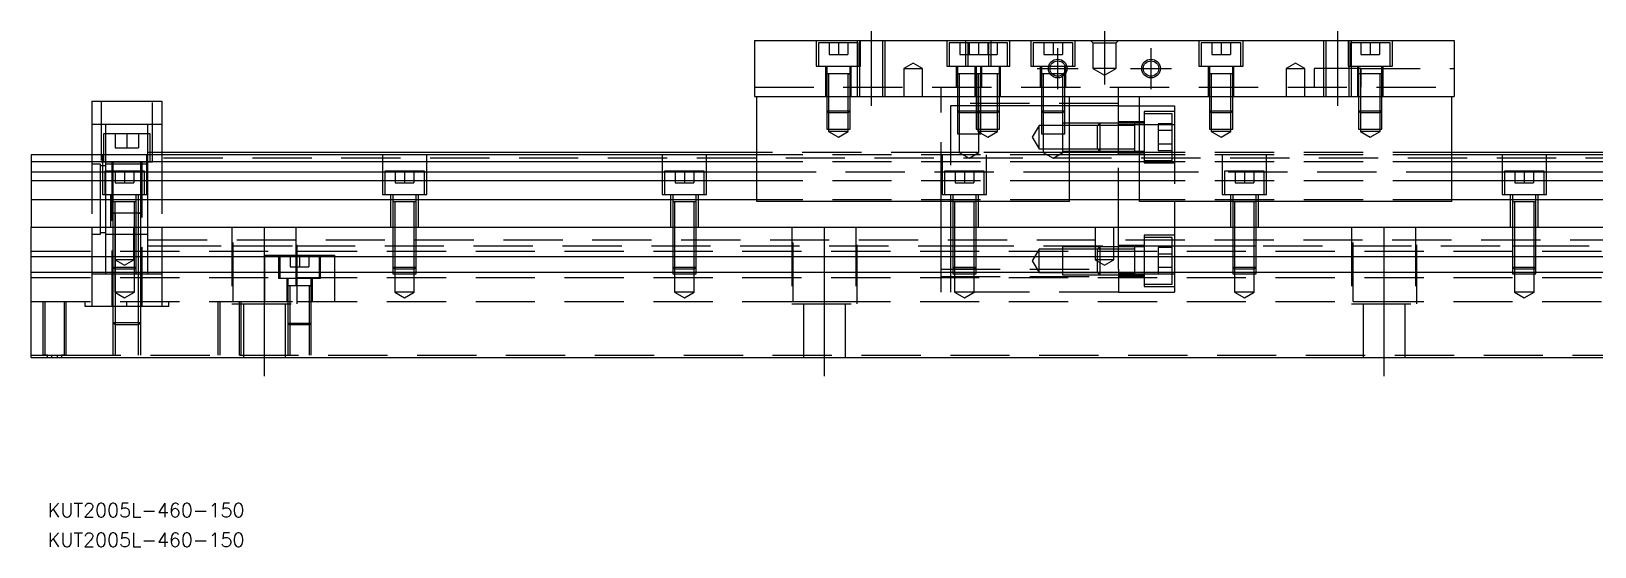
# Model space of a CAD drawing. Extents: x -20 to 690, y -280 to 102.
# Drawn here: x 0 to 335.1, y -279.6 to -169 of the extents above; entities that cross this region are included whole.
import ezdxf

# ---------------------------------------------------------------- set-up
doc = ezdxf.new("R2010")
doc.units = 0
doc.linetypes.add('CENTER', pattern=[50.8, 31.75, -6.35, 6.35, -6.35])
doc.linetypes.add('DASHED', pattern=[19.05, 12.7, -6.35])
doc.layers.get('0').update_dxf_attribs({"linetype": 'CONTINUOUS'})
doc.layers.add('CENTER', color=1, linetype='CENTER')
doc.styles.get("Standard").update_dxf_attribs({"font": 'txt.shx', "height": 3, "bigfont": 'bigfont.shx'})

# ---------------------------------------------------------------- blocks, each defined once
blk = doc.blocks.new('*U2')
at = {"color": 7, "linetype": 'CONTINUOUS'}
blk.add_text('KUT2005L-460-150', height=3, dxfattribs=at).set_placement((3.53, -279.56))
blk = doc.blocks.new('*U3')
at = {"color": 7, "linetype": 'CONTINUOUS'}
blk.add_text('KUT2005L-460-150', height=3, dxfattribs=at).set_placement((3.53, -273.22))

msp = doc.modelspace()

# ---------------------------------------------------------------- linework, layer by layer
at = {"color": 7, "linetype": 'CONTINUOUS'}
for p, q in [((155, -170.98), (155, -182.98)), ((155, -170.98), (305, -170.98)), ((305, -170.98), (305, -182.98)), ((221.500006, -178.08), (221.229838, -178.08)), ((13, -183.98), (28, -183.98)), ((13, -183.98), (13, -195.48)), ((28, -183.98), (28, -195.48)), ((155, -182.98), (305, -182.98)), ((155.5, -205.48), (155.5, -182.98)), ((222.5, -205.48), (222.5, -182.98)), ((233, -195.48), (233, -182.98)), ((237.5, -205.48), (237.5, -182.98)), ((304.5, -205.48), (304.5, -182.98)), ((233, -184.98), (237.5, -184.98)), ((0, -195.48), (0, -197.019608)), ((155.5, -195.48), (0, -195.48)), ((155.5, -197.019608), (0, -197.019608)), ((0, -197.019608), (0, -199.140392)), ((155.5, -194.98), (28, -194.98)), ((237.5, -195.48), (222.5, -195.48)), ((237.5, -197.019608), (222.5, -197.019608)), ((403, -194.98), (304.5, -194.98)), ((460, -195.48), (304.5, -195.48)), ((460, -197.019608), (304.5, -197.019608)), ((0, -199.140392), (155.5, -199.140392)), ((0, -199.140392), (0, -201.050532)), ((155.5, -201.050532), (0, -201.050532)), ((0, -201.050532), (0, -205.161934)), ((222.5, -199.140392), (237.5, -199.140392)), ((237.5, -201.050532), (222.5, -201.050532)), ((304.5, -199.140392), (460, -199.140392)), ((460, -201.050532), (304.5, -201.050532)), ((0, -205.161934), (0, -210.98)), ((155.5, -205.161934), (0, -205.161934)), ((222.5, -205.48), (155.5, -205.48)), ((237.5, -205.161934), (222.5, -205.161934)), ((304.5, -205.48), (237.5, -205.48)), ((460, -205.161934), (304.5, -205.161934)), ((0, -210.98), (460, -210.98)), ((0, -217.28), (0, -210.98)), ((17.9, -207.98), (17.499994, -207.98)), ((23, -217.28), (23, -210.98002)), ((0, -217.28), (460, -217.28)), ((0, -220.68), (0, -217.28)), ((22.1, -219.98), (22.1, -217.28)), ((0, -220.68), (460, -220.68)), ((0, -238.98), (0, -220.68)), ((18, -220.68), (18, -220.98)), ((0, -238.98), (460, -238.98))]:
    msp.add_line(p, q, dxfattribs=at)
at = {"color": 3, "linetype": 'DASHED'}
for p, q in [((168.25, -170.98), (168.25, -176.48)), ((177.25, -171.48), (168.75, -171.48)), ((168.75, -171.48), (168.75, -176.48)), ((171, -171.48), (171, -173.98)), ((171, -173.98), (173, -173.98)), ((173, -171.48), (173, -173.98)), ((173, -173.98), (175, -173.98)), ((175, -171.48), (175, -173.98)), ((177.000006, -170.98), (177.000006, -171.48)), ((177.000006, -171.48), (177.000006, -176.48)), ((177.25, -176.48), (177.25, -171.48)), ((177.5, -170.98), (177.5, -182.98)), ((177.75, -176.48), (177.75, -170.98)), ((182.5, -182.98), (182.5, -170.98)), ((182.999994, -182.98), (182.999994, -170.98)), ((196.25, -170.98), (196.25, -176.48)), ((200.75, -171.48), (196.75, -171.48)), ((196.75, -171.48), (196.75, -176.48)), ((199, -171.48), (199, -173.98)), ((199, -173.98), (201, -173.98)), ((200.25, -170.98), (200.25, -176.48)), ((209.25, -171.48), (200.75, -171.48)), ((200.75, -171.48), (200.75, -176.48)), ((201, -171.48), (201, -173.98)), ((201, -173.98), (203, -173.98)), ((203, -171.48), (203, -173.98)), ((203, -173.98), (205, -173.98)), ((205, -171.48), (205, -173.98)), ((205, -173.98), (207, -173.98)), ((205.25, -176.48), (205.25, -171.48)), ((205.75, -176.48), (205.75, -170.98)), ((207, -171.48), (207, -173.98)), ((209.25, -176.48), (209.25, -171.48)), ((209.75, -176.48), (209.75, -170.98)), ((214.25, -170.98), (214.25, -176.48)), ((223.25, -171.48), (214.75, -171.48)), ((214.75, -171.48), (214.75, -176.48)), ((217, -171.48), (217, -173.98)), ((217, -173.98), (219, -173.98)), ((219, -171.48), (219, -173.98)), ((219, -173.98), (221, -173.98)), ((221, -171.48), (221, -173.98)), ((223.25, -176.48), (223.25, -171.48)), ((223.75, -176.48), (223.75, -170.98)), ((227.5, -171.48), (227, -170.98)), ((227.5, -171.48), (227.5, -176.98)), ((227.5, -171.48), (232.5, -171.48)), ((232.5, -171.48), (233, -170.98)), ((232.5, -176.98), (232.5, -171.48)), ((250.25, -170.98), (250.25, -176.48)), ((259.25, -171.48), (250.75, -171.48)), ((250.75, -171.48), (250.75, -176.48)), ((253, -171.48), (253, -173.98)), ((253, -173.98), (255, -173.98)), ((255, -171.48), (255, -173.98)), ((255, -173.98), (257, -173.98)), ((257, -171.48), (257, -173.98)), ((259.25, -176.48), (259.25, -171.48)), ((259.75, -176.48), (259.75, -170.98)), ((277.000006, -170.98), (277.000006, -182.98)), ((277.5, -170.98), (277.5, -182.98)), ((282.25, -170.98), (282.25, -176.48)), ((282.5, -182.98), (282.5, -170.98)), ((291.25, -171.48), (282.75, -171.48)), ((282.75, -171.48), (282.75, -176.48)), ((282.999994, -171.48), (282.999994, -170.98)), ((282.999994, -176.48), (282.999994, -171.48)), ((285, -171.48), (285, -173.98)), ((285, -173.98), (287, -173.98)), ((287, -171.48), (287, -173.98)), ((287, -173.98), (289, -173.98)), ((289, -171.48), (289, -173.98)), ((291.25, -176.48), (291.25, -171.48)), ((291.75, -176.48), (291.75, -170.98)), ((168.25, -176.48), (177.75, -176.48)), ((170.25, -176.48), (170.25, -182.98)), ((170.5, -176.48), (170.5, -178.08)), ((175.5, -178.08), (175.5, -176.48)), ((175.75, -182.98), (175.75, -176.48)), ((177.000006, -176.48), (177.000006, -182.98)), ((189, -175.8253), (187, -176.98)), ((187, -176.98), (189, -176.98)), ((187, -176.98), (187, -182.98)), ((191, -176.98), (189, -175.8253)), ((189, -176.98), (191, -176.98)), ((191, -182.98), (191, -176.98)), ((196.25, -176.48), (200.25, -176.48)), ((198.25, -176.48), (198.25, -180.98)), ((198.5, -176.48), (198.5, -178.08)), ((200.25, -176.48), (209.75, -176.48)), ((202.25, -176.48), (202.25, -182.98)), ((202.5, -176.48), (202.5, -178.08)), ((203.5, -178.08), (203.5, -176.48)), ((203.75, -180.98), (203.75, -176.48)), ((207.5, -178.08), (207.5, -176.48)), ((207.75, -182.98), (207.75, -176.48)), ((214.25, -176.48), (223.75, -176.48)), ((216.25, -176.48), (216.25, -180.98)), ((216.5, -176.48), (216.5, -178.08)), ((221.5, -177.667386), (221.5, -176.48)), ((221.75, -180.98), (221.75, -176.48)), ((232.5, -176.98), (227.5, -176.98)), ((227.5, -176.98), (230, -178.423376)), ((230, -178.423376), (232.5, -176.98)), ((250.25, -176.48), (259.75, -176.48)), ((252.25, -176.48), (252.25, -182.98)), ((252.5, -176.48), (252.5, -178.08)), ((257.5, -178.08), (257.5, -176.48)), ((257.75, -182.98), (257.75, -176.48)), ((271, -175.8253), (269, -176.98)), ((269, -176.98), (271, -176.98)), ((269, -176.98), (269, -182.98)), ((273, -176.98), (271, -175.8253)), ((271, -176.98), (273, -176.98)), ((273, -182.98), (273, -176.98)), ((275, -176.98), (275, -180.98)), ((285, -176.98), (275, -176.98)), ((282.25, -176.48), (291.75, -176.48)), ((282.999994, -182.98), (282.999994, -176.48)), ((284.25, -176.48), (284.25, -182.98)), ((284.5, -176.48), (284.5, -178.08)), ((285, -176.98), (305, -176.98)), ((285, -180.98), (285, -176.98)), ((285, -176.98), (285, -178.08)), ((289.5, -178.08), (289.5, -176.48)), ((289.75, -182.98), (289.75, -176.48)), ((170.5, -178.075), (170.5, -178.08)), ((175.5, -178.08), (170.5, -178.08)), ((170.5, -178.08), (170.5, -178.085)), ((170.5, -178.08), (170.5, -182.97998)), ((170.9, -178.08), (170.9, -182.97998)), ((175.1, -182.97998), (175.1, -178.08)), ((175.242602, -178.08), (175.5, -178.08)), ((175.5, -178.08), (175.5, -178.075)), ((175.5, -178.085), (175.5, -178.08)), ((175.5, -182.97998), (175.5, -178.08)), ((198.5, -178.075), (198.5, -178.08)), ((198.5, -178.08), (198.757448, -178.08)), ((203.5, -178.08), (198.5, -178.08)), ((198.5, -178.08), (198.5, -180.97998)), ((198.5, -178.08), (198.5, -178.085)), ((198.9, -178.08), (198.9, -186.48)), ((202.5, -178.075), (202.5, -178.08)), ((207.5, -178.08), (202.5, -178.08)), ((202.5, -178.08), (202.5, -178.085)), ((202.5, -178.08), (202.5, -182.97998)), ((202.9, -178.08), (202.9, -186.48)), ((203.1, -186.48), (203.1, -178.08)), ((203.5, -178.08), (203.5, -178.075)), ((203.5, -180.97998), (203.5, -178.08)), ((203.5, -178.085), (203.5, -178.08)), ((207.1, -186.48), (207.1, -178.08)), ((207.5, -178.08), (207.5, -178.075)), ((207.5, -178.085), (207.5, -178.08)), ((207.5, -182.97998), (207.5, -178.08)), ((216.5, -178.075), (216.5, -178.08)), ((221.5, -178.08), (216.5, -178.08)), ((216.5, -178.08), (216.5, -178.085)), ((216.5, -178.08), (216.5, -180.97998)), ((216.9, -178.08), (216.9, -186.48)), ((221.1, -186.48), (221.1, -178.08)), ((221.242602, -178.08), (221.5, -178.08)), ((221.5, -178.08), (221.5, -177.667386)), ((221.5, -178.08), (221.5, -178.075)), ((221.5, -178.085), (221.5, -178.08)), ((221.5, -178.302876), (221.5, -178.08)), ((221.5, -180.97998), (221.5, -178.302876)), ((252.5, -178.075), (252.5, -178.08)), ((257.5, -178.08), (252.5, -178.08)), ((252.5, -178.08), (252.5, -178.085)), ((252.5, -178.08), (252.5, -182.97998)), ((252.9, -178.08), (252.9, -186.48)), ((257.1, -186.48), (257.1, -178.08)), ((257.5, -178.08), (257.5, -178.075)), ((257.5, -178.085), (257.5, -178.08)), ((257.5, -182.97998), (257.5, -178.08)), ((284.5, -178.075), (284.5, -178.08)), ((289.5, -178.08), (284.5, -178.08)), ((284.5, -178.08), (284.5, -182.97998)), ((284.5, -178.08), (284.5, -178.085)), ((284.9, -178.08), (284.9, -186.48)), ((285, -178.08), (285, -180.98)), ((289.1, -186.48), (289.1, -178.08)), ((289.5, -178.08), (289.5, -178.075)), ((289.5, -182.97998), (289.5, -178.08)), ((289.5, -178.085), (289.5, -178.08)), ((15, -183.98), (15, -196.98)), ((26, -196.98), (26, -183.98)), ((155, -180.98), (305, -180.98)), ((170.5, -182.98), (170.5, -186.08)), ((170.500006, -182.98), (170.500006, -186.080006)), ((170.9, -182.98), (170.9, -186.48)), ((175.1, -186.48), (175.1, -182.98)), ((175.499994, -186.080006), (175.499994, -182.98)), ((175.5, -186.08), (175.5, -182.98)), ((195, -182.98), (195, -180.98)), ((195, -205.48), (195, -182.98)), ((198.5, -180.98), (198.5, -182.98)), ((198.5, -182.98), (198.5, -186.08)), ((198.500006, -180.98), (198.500006, -182.98)), ((198.500006, -182.98), (198.500006, -186.080006)), ((202.5, -182.98), (202.5, -186.08)), ((202.500006, -182.98), (202.500006, -186.080006)), ((203.499994, -182.98), (203.499994, -180.98)), ((203.499994, -186.080006), (203.499994, -182.98)), ((203.5, -182.98), (203.5, -180.98)), ((203.5, -186.08), (203.5, -182.98)), ((207.499994, -186.080006), (207.499994, -182.98)), ((207.5, -186.08), (207.5, -182.98)), ((216.5, -180.98), (216.5, -182.98)), ((216.5, -182.98), (216.5, -186.08)), ((216.500006, -180.98), (216.500006, -182.98)), ((216.500006, -182.98), (216.500006, -186.080006)), ((216.9, -180.98), (221.1, -180.98)), ((221.499994, -182.98), (221.499994, -180.98)), ((221.499994, -186.080006), (221.499994, -182.98)), ((221.5, -182.98), (221.5, -180.98)), ((221.5, -186.08), (221.5, -182.98)), ((233, -182.98), (233, -180.98)), ((252.5, -182.98), (252.5, -186.08)), ((252.500006, -182.98), (252.500006, -186.080006)), ((257.499994, -186.080006), (257.499994, -182.98)), ((257.5, -186.08), (257.5, -182.98)), ((284.5, -182.98), (284.5, -186.08)), ((284.500006, -182.98), (284.500006, -186.080006)), ((289.499994, -186.080006), (289.499994, -182.98)), ((289.5, -186.08), (289.5, -182.98)), ((170.5, -186.08), (175.5, -186.08)), ((170.5, -186.08), (170.9, -186.48)), ((170.500006, -186.08002), (170.500006, -189.98)), ((175.1, -186.48), (170.9, -186.48)), ((170.9, -186.48002), (170.9, -189.98)), ((175.1, -186.48), (175.5, -186.08)), ((175.1, -189.98), (175.1, -186.48002)), ((175.499994, -189.98), (175.499994, -186.08002)), ((233, -184.48), (195, -184.48)), ((197, -184.98), (197, -203.98)), ((198.5, -184.98), (197, -184.98)), ((198.9, -184.98), (198.5, -184.98)), ((198.5, -186.08), (202.5, -186.08)), ((198.5, -186.08), (198.9, -186.48)), ((198.500006, -186.08002), (198.500006, -190.98)), ((202.5, -184.98), (198.9, -184.98)), ((202.500006, -186.48), (198.9, -186.48)), ((198.9, -186.48002), (198.9, -190.98)), ((202.9, -184.98), (202.5, -184.98)), ((202.5, -186.08), (207.5, -186.08)), ((202.5, -186.08), (202.9, -186.48)), ((202.500006, -186.08002), (202.500006, -189.98)), ((202.9, -186.48), (202.500006, -186.48)), ((203.1, -184.98), (202.9, -184.98)), ((207.1, -186.48), (202.9, -186.48)), ((202.9, -186.48002), (202.9, -189.98)), ((203.5, -184.98), (203.1, -184.98)), ((203.1, -186.48), (203.5, -186.08)), ((203.1, -190.98), (203.1, -186.48002)), ((203.499994, -186.48), (203.499994, -186.08002)), ((203.499994, -189.98), (203.499994, -186.48)), ((207.1, -184.98), (203.5, -184.98)), ((207.5, -184.98), (207.1, -184.98)), ((207.1, -186.48), (207.5, -186.08)), ((207.1, -189.98), (207.1, -186.48002)), ((207.499994, -189.98), (207.499994, -186.08002)), ((216.5, -184.98), (207.5, -184.98)), ((216.9, -184.98), (216.5, -184.98)), ((216.5, -186.08), (221.5, -186.08)), ((216.5, -186.08), (216.9, -186.48)), ((216.500006, -186.08002), (216.500006, -190.98)), ((221.1, -184.98), (216.9, -184.98)), ((221.1, -186.48), (216.9, -186.48)), ((216.9, -186.48002), (216.9, -190.98)), ((221.5, -184.98), (221.1, -184.98)), ((221.1, -186.48), (221.5, -186.08)), ((221.1, -190.98), (221.1, -186.48002)), ((221.499994, -190.98), (221.499994, -186.08002)), ((222.5, -184.98), (221.5, -184.98)), ((233, -184.98), (222.5, -184.98)), ((237.5, -184.98), (245, -184.98)), ((238.5, -186.23), (238.5, -197.23)), ((245, -186.23), (238.5, -186.23)), ((244.5, -186.73), (238.5, -186.73)), ((244.5, -196.73), (244.5, -186.73)), ((245, -184.98), (245, -188.98)), ((252.5, -186.08), (257.5, -186.08)), ((252.5, -186.08), (252.9, -186.48)), ((252.500006, -186.08002), (252.500006, -189.98)), ((257.1, -186.48), (252.9, -186.48)), ((252.9, -186.48002), (252.9, -189.98)), ((257.1, -186.48), (257.5, -186.08)), ((257.1, -189.98), (257.1, -186.48002)), ((257.499994, -189.98), (257.499994, -186.08002)), ((284.5, -186.08), (289.5, -186.08)), ((284.5, -186.08), (284.9, -186.48)), ((284.500006, -186.08002), (284.500006, -189.98)), ((289.1, -186.48), (284.9, -186.48)), ((284.9, -186.48002), (284.9, -189.98)), ((289.1, -186.48), (289.5, -186.08)), ((289.1, -189.98), (289.1, -186.48002)), ((289.499994, -189.98), (289.499994, -186.08002)), ((16, -188.98), (13, -188.98)), ((25.5, -190.98), (15.5, -190.98)), ((15.5, -190.98), (15.5, -195.48)), ((16, -190.98), (16, -188.98)), ((25, -188.98), (16, -188.98)), ((16, -195.48), (16, -190.98)), ((18, -190.98), (18, -193.98)), ((20.5, -190.98), (20.5, -193.98)), ((23, -190.98), (23, -193.98)), ((25, -190.98), (25, -188.98)), ((28, -188.98), (25, -188.98)), ((25, -195.48), (25, -190.98)), ((25.5, -195.48), (25.5, -190.98)), ((170.500006, -189.98), (175.499994, -189.98)), ((170.9, -189.98), (170.9, -190.48)), ((175.1, -190.48), (170.9, -190.48)), ((170.9, -190.48), (173, -191.692436)), ((173, -191.692436), (175.1, -190.48)), ((175.1, -190.48), (175.1, -189.98)), ((198.500006, -190.98), (203.499994, -190.98)), ((198.9, -190.98), (198.9, -194.98)), ((202.500006, -189.98), (207.499994, -189.98)), ((202.9, -189.98), (202.9, -190.48)), ((207.1, -190.48), (202.9, -190.48)), ((202.9, -190.48), (205, -191.692436)), ((203.1, -194.98), (203.1, -190.98)), ((203.499994, -190.98), (203.499994, -189.98)), ((205, -191.692436), (207.1, -190.48)), ((207.1, -190.48), (207.1, -189.98)), ((216, -189.23), (214.556624, -191.73)), ((216, -194.23), (216, -189.23)), ((221, -189.23), (216, -189.23)), ((216.500006, -190.98), (221.499994, -190.98)), ((216.9, -190.98), (216.9, -194.98)), ((221, -188.730006), (221, -190.848124)), ((221.499994, -188.730006), (221, -188.730006)), ((228.49998, -189.23), (221, -189.23)), ((221, -190.848124), (221, -190.983818)), ((221, -190.983818), (221, -194.729994)), ((221.1, -194.98), (221.1, -190.98)), ((222.5, -188.730006), (221.499994, -188.730006)), ((228.99998, -188.730006), (222.5, -188.730006)), ((229, -188.73), (228.5, -189.23)), ((228.5, -194.23), (228.5, -189.23)), ((236.5, -189.23), (228.5, -189.23)), ((233, -188.730006), (228.999994, -188.730006)), ((229, -188.73), (229, -194.73)), ((233, -188.73), (229, -188.73)), ((238.5, -188.43), (233, -188.43)), ((233, -188.98), (237.5, -188.98)), ((236.5, -188.73), (233.00002, -188.73)), ((236.5, -188.73), (236.495, -188.73)), ((236.5, -194.73), (236.5, -188.73)), ((236.505, -188.73), (236.5, -188.73)), ((237.5, -188.73), (236.5, -188.73)), ((238.5, -188.73), (237.5, -188.73)), ((237.5, -188.98), (245, -188.98)), ((241.5, -188.843248), (241.5, -190.286624)), ((244.5, -188.843248), (241.5, -188.843248)), ((244.5, -190.286624), (241.5, -190.286624)), ((241.5, -190.286624), (241.5, -193.173376)), ((245, -188.98), (245, -205.48)), ((252.500006, -189.98), (257.499994, -189.98)), ((252.9, -189.98), (252.9, -190.48)), ((257.1, -190.48), (252.9, -190.48)), ((252.9, -190.48), (255, -191.692436)), ((255, -191.692436), (257.1, -190.48)), ((257.1, -190.48), (257.1, -189.98)), ((284.500006, -189.98), (289.499994, -189.98)), ((284.9, -189.98), (284.9, -190.48)), ((289.1, -190.48), (284.9, -190.48)), ((284.9, -190.48), (287, -191.692436)), ((287, -191.692436), (289.1, -190.48)), ((289.1, -190.48), (289.1, -189.98)), ((18, -193.98), (20.5, -193.98)), ((20.5, -193.98), (23, -193.98)), ((214.556624, -191.73), (216, -194.23)), ((216, -194.23), (221, -194.23)), ((221, -194.23), (228.49998, -194.23)), ((228.5, -194.23), (236.5, -194.23)), ((228.5, -194.23), (229, -194.73)), ((241.5, -193.173376), (241.5, -194.616752)), ((244.5, -193.173376), (241.5, -193.173376)), ((13, -195.48), (13, -210.98)), ((14.85, -197.48), (13, -197.48)), ((14.85, -204.98), (14.85, -197.48)), ((15, -196.98), (26, -196.98)), ((15.25, -195.48), (15.25, -203.98)), ((15.5, -195.48), (15.5, -196.98)), ((16, -197.019608), (16, -195.48)), ((16, -198.98), (16, -197.019608)), ((17.5, -197.48), (16, -197.48)), ((17.25, -196.98), (17.25, -227.98)), ((17.5, -196.98), (17.5, -198.98)), ((23.5, -197.48), (17.5, -197.48)), ((23.5, -198.98), (23.5, -196.98)), ((25, -197.48), (23.5, -197.48)), ((23.75, -227.98), (23.75, -196.98)), ((24.75, -203.98), (24.75, -195.48)), ((25.5, -194.98), (25, -194.98)), ((25, -197.019608), (25, -195.48)), ((403, -196.23), (25, -196.23)), ((25, -204.98), (25, -197.019608)), ((28, -194.98), (25.5, -194.98)), ((25.5, -196.98), (25.5, -195.48)), ((28, -195.48), (28, -210.98)), ((75.25, -195.48), (75.25, -203.98)), ((84.75, -203.98), (84.75, -195.48)), ((135.25, -195.48), (135.25, -203.98)), ((144.75, -203.98), (144.75, -195.48)), ((197, -194.98), (155.5, -194.98)), ((222.5, -195.48), (155.5, -195.48)), ((222.5, -197.019608), (155.5, -197.019608)), ((195.25, -195.48), (195.25, -203.98)), ((198.9, -194.98), (197, -194.98)), ((203.1, -194.98), (198.9, -194.98)), ((198.9, -194.98), (201, -196.192436)), ((201, -196.192436), (203.1, -194.98)), ((216.9, -194.98), (203.1, -194.98)), ((204.75, -203.98), (204.75, -195.48)), ((221.1, -194.98), (216.9, -194.98)), ((216.9, -194.98), (219, -196.192436)), ((219, -196.192436), (221.1, -194.98)), ((221, -194.729994), (228.99998, -194.729994)), ((233, -194.98), (221.1, -194.98)), ((229, -194.729994), (233, -194.729994)), ((229, -194.73), (233, -194.73)), ((237.5, -194.98), (233, -194.98)), ((233, -195.03), (238.5, -195.03)), ((233, -210.98), (233, -195.48)), ((233.00002, -194.73), (236.5, -194.73)), ((236.495, -194.73), (236.5, -194.73)), ((236.5, -194.73), (236.505, -194.73)), ((236.5, -194.73), (237.5, -194.73)), ((237.5, -194.73), (238.5, -194.73)), ((238.5, -194.98), (237.5, -194.98)), ((304.5, -195.48), (237.5, -195.48)), ((304.5, -197.019608), (237.5, -197.019608)), ((245, -194.98), (238.5, -194.98)), ((238.5, -196.73), (244.5, -196.73)), ((238.5, -197.23), (245, -197.23)), ((244.5, -194.616752), (241.5, -194.616752)), ((304.5, -194.98), (245, -194.98)), ((255.25, -195.48), (255.25, -203.98)), ((264.75, -203.98), (264.75, -195.48)), ((315.25, -195.48), (315.25, -203.98)), ((324.75, -203.98), (324.75, -195.48)), ((16, -197.83), (14.85, -197.83)), ((24.25, -198.98), (15.75, -198.98)), ((15.75, -198.98), (15.75, -203.98)), ((16, -203.98), (16, -198.98)), ((17.5, -198.98), (17.5, -203.98)), ((18, -198.98), (18, -201.48)), ((20, -198.98), (20, -201.48)), ((22, -198.98), (22, -201.48)), ((23.5, -203.98), (23.5, -198.98)), ((24.25, -203.98), (24.25, -198.98)), ((84.25, -198.98), (75.75, -198.98)), ((75.75, -198.98), (75.75, -203.98)), ((78, -198.98), (78, -201.48)), ((80, -198.98), (80, -201.48)), ((82, -198.98), (82, -201.48)), ((84.25, -203.98), (84.25, -198.98)), ((144.25, -198.98), (135.75, -198.98)), ((135.75, -198.98), (135.75, -203.98)), ((138, -198.98), (138, -201.48)), ((140, -198.98), (140, -201.48)), ((142, -198.98), (142, -201.48)), ((144.25, -203.98), (144.25, -198.98)), ((155.5, -199.140392), (222.5, -199.140392)), ((222.5, -201.050532), (155.5, -201.050532)), ((204.25, -198.98), (195.75, -198.98)), ((195.75, -198.98), (195.75, -203.98)), ((198, -198.98), (198, -201.48)), ((200, -198.98), (200, -201.48)), ((202, -198.98), (202, -201.48)), ((204.25, -203.98), (204.25, -198.98)), ((237.5, -199.140392), (304.5, -199.140392)), ((304.5, -201.050532), (237.5, -201.050532)), ((264.25, -198.98), (255.75, -198.98)), ((255.75, -198.98), (255.75, -203.98)), ((258, -198.98), (258, -201.48)), ((260, -198.98), (260, -201.48)), ((262, -198.98), (262, -201.48)), ((264.25, -203.98), (264.25, -198.98)), ((324.25, -198.98), (315.75, -198.98)), ((315.75, -198.98), (315.75, -203.98)), ((318, -198.98), (318, -201.48)), ((320, -198.98), (320, -201.48)), ((322, -198.98), (322, -201.48)), ((324.25, -203.98), (324.25, -198.98)), ((15.25, -203.98), (24.75, -203.98)), ((16, -204.98), (16, -203.98)), ((17, -203.98), (17, -210.98)), ((17.5, -203.98), (17.5, -205.58)), ((18, -201.48), (20, -201.48)), ((20, -201.48), (22, -201.48)), ((22.5, -205.58), (22.5, -203.98)), ((23, -210.98), (23, -203.98)), ((23.5, -207.98), (23.5, -203.98)), ((75.25, -203.98), (84.75, -203.98)), ((77, -203.98), (77, -210.98)), ((77.5, -203.98), (77.5, -205.58)), ((78, -201.48), (80, -201.48)), ((80, -201.48), (82, -201.48)), ((82.5, -205.58), (82.5, -203.98)), ((83, -210.98), (83, -203.98)), ((135.25, -203.98), (144.75, -203.98)), ((137, -203.98), (137, -210.98)), ((137.5, -203.98), (137.5, -205.58)), ((138, -201.48), (140, -201.48)), ((140, -201.48), (142, -201.48)), ((142.5, -205.58), (142.5, -203.98)), ((143, -210.98), (143, -203.98)), ((195.25, -203.98), (204.75, -203.98)), ((197, -203.98), (197, -210.98)), ((197, -203.98), (197, -210.98)), ((197.5, -203.98), (197.5, -205.58)), ((198, -201.48), (200, -201.48)), ((200, -201.48), (202, -201.48)), ((202.5, -205.58), (202.5, -203.98)), ((203, -210.98), (203, -203.98)), ((255.25, -203.98), (264.75, -203.98)), ((257, -203.98), (257, -210.98)), ((257.5, -203.98), (257.5, -205.58)), ((258, -201.48), (260, -201.48)), ((260, -201.48), (262, -201.48)), ((262.5, -205.58), (262.5, -203.98)), ((263, -210.98), (263, -203.98)), ((315.25, -203.98), (324.75, -203.98)), ((317, -203.98), (317, -210.98)), ((317.5, -203.98), (317.5, -205.58)), ((318, -201.48), (320, -201.48)), ((320, -201.48), (322, -201.48)), ((322.5, -205.58), (322.5, -203.98)), ((323, -210.98), (323, -203.98)), ((14.85, -210.98), (14.85, -204.98)), ((16, -210.98), (16, -204.98)), ((17.5, -205.575), (17.5, -205.58)), ((17.757468, -205.58), (17.5, -205.58)), ((17.5, -205.58), (17.5, -205.585)), ((17.5, -205.58), (17.5, -210.97998)), ((22.242552, -205.58), (17.757468, -205.58)), ((17.9, -205.58), (17.9, -210.97998)), ((22.1, -210.97998), (22.1, -205.58)), ((22.5, -205.58), (22.242552, -205.58)), ((22.5, -205.58), (22.5, -205.575)), ((22.5, -205.585), (22.5, -205.58)), ((22.5, -210.97998), (22.5, -205.58)), ((25, -210.98), (25, -204.98)), ((77.5, -205.575), (77.5, -205.58)), ((82.5, -205.58), (77.5, -205.58)), ((77.5, -205.58), (77.5, -205.585)), ((77.5, -205.58), (77.5, -210.97998)), ((77.9, -205.58), (77.9, -210.97998)), ((82.1, -210.97998), (82.1, -205.58)), ((82.5, -205.58), (82.5, -205.575)), ((82.5, -205.585), (82.5, -205.58)), ((82.5, -210.97998), (82.5, -205.58)), ((137.5, -205.575), (137.5, -205.58)), ((142.5, -205.58), (137.5, -205.58)), ((137.5, -205.58), (137.5, -205.585)), ((137.5, -205.58), (137.5, -210.97998)), ((137.9, -205.58), (137.9, -210.97998)), ((142.1, -210.97998), (142.1, -205.58)), ((142.5, -205.58), (142.5, -205.575)), ((142.5, -205.585), (142.5, -205.58)), ((142.5, -210.97998), (142.5, -205.58)), ((222.5, -205.161934), (155.5, -205.161934)), ((195, -210.98), (195, -205.48)), ((197.5, -205.575), (197.5, -205.58)), ((202.5, -205.58), (197.5, -205.58)), ((197.5, -205.58), (197.5, -205.585)), ((197.5, -205.58), (197.5, -210.97998)), ((197.9, -205.58), (197.9, -210.97998)), ((202.1, -210.97998), (202.1, -205.58)), ((202.5, -205.58), (202.5, -205.575)), ((202.5, -205.585), (202.5, -205.58)), ((202.5, -210.97998), (202.5, -205.58)), ((304.5, -205.161934), (237.5, -205.161934)), ((245, -205.48), (245, -210.98)), ((257.5, -205.575), (257.5, -205.58)), ((262.5, -205.58), (257.5, -205.58)), ((257.5, -205.58), (257.5, -205.585)), ((257.5, -205.58), (257.5, -210.97998)), ((257.9, -205.58), (257.9, -210.97998)), ((262.1, -210.97998), (262.1, -205.58)), ((262.5, -205.58), (262.5, -205.575)), ((262.5, -205.585), (262.5, -205.58)), ((262.5, -210.97998), (262.5, -205.58)), ((317.5, -205.575), (317.5, -205.58)), ((322.5, -205.58), (317.5, -205.58)), ((317.5, -205.58), (317.5, -205.585)), ((317.5, -205.58), (317.5, -210.97998)), ((317.9, -205.58), (317.9, -210.97998)), ((322.1, -210.97998), (322.1, -205.58)), ((322.5, -205.58), (322.5, -205.575)), ((322.5, -205.585), (322.5, -205.58)), ((322.5, -210.97998), (322.5, -205.58)), ((13, -210.98), (13, -217.28)), ((14.85, -212.48), (14.85, -210.98)), ((16, -217.28), (16, -210.98)), ((17.5, -207.98), (17.84965, -207.98)), ((17.849602, -207.98), (17.5, -207.98)), ((17.5, -210.98), (17.5, -217.28)), ((17.500006, -210.98), (17.500006, -217.28)), ((17.899998, -207.98), (17.849602, -207.98)), ((22.10048, -207.98), (17.899998, -207.98)), ((17.9, -210.98), (17.9, -217.28)), ((18, -207.98), (18, -210.97998)), ((18, -210.98), (18, -217.98)), ((22, -217.98), (22, -210.98)), ((22.5, -207.98), (22.1, -207.98)), ((22.1, -217.28), (22.1, -210.98)), ((22.500272, -207.98), (22.10048, -207.98)), ((22.499994, -217.28), (22.499994, -210.98)), ((23.500006, -207.98), (22.5, -207.98)), ((22.5, -217.28), (22.5, -210.98)), ((23.15035, -207.98), (22.500272, -207.98)), ((23.150204, -207.98), (23.5, -207.98)), ((23.5, -207.98), (23.15035, -207.98)), ((23.5, -207.98), (23.5, -207.975)), ((23.5, -210.98), (23.5, -207.98)), ((23.5, -207.985), (23.5, -207.98)), ((23.5, -217.28), (23.5, -210.98)), ((25, -217.28), (25, -210.98)), ((28, -210.98), (28, -217.28)), ((43, -210.98), (43, -227.48)), ((43.291796, -226.98), (43.291796, -210.98)), ((56.708204, -210.98), (56.708204, -226.98)), ((57, -227.48), (57, -210.98)), ((77.5, -210.98), (77.5, -217.28)), ((77.500006, -210.98), (77.500006, -217.28)), ((77.9, -210.98), (77.9, -217.28)), ((82.1, -217.28), (82.1, -210.98)), ((82.499994, -217.28), (82.499994, -210.98)), ((82.5, -217.28), (82.5, -210.98)), ((137.5, -210.98), (137.5, -217.28)), ((137.500006, -210.98), (137.500006, -217.28)), ((137.9, -210.98), (137.9, -217.28)), ((142.1, -217.28), (142.1, -210.98)), ((142.499994, -217.28), (142.499994, -210.98)), ((142.5, -217.28), (142.5, -210.98)), ((163, -210.98), (163, -227.48)), ((163.291796, -226.98), (163.291796, -210.98)), ((176.708204, -210.98), (176.708204, -226.98)), ((177, -227.48), (177, -210.98)), ((195, -217.28), (195, -210.98)), ((197, -210.98), (197, -217.28)), ((197.5, -210.98), (197.5, -217.28)), ((197.500006, -210.98), (197.500006, -217.28)), ((197.9, -210.98), (197.9, -217.28)), ((202.1, -217.28), (202.1, -210.98)), ((202.499994, -217.28), (202.499994, -210.98)), ((202.5, -217.28), (202.5, -210.98)), ((228, -210.98), (228, -217.98)), ((232, -217.98), (232, -210.98)), ((233, -217.28), (233, -210.98)), ((245, -210.98), (245, -217.28)), ((257.5, -210.98), (257.5, -217.28)), ((257.500006, -210.98), (257.500006, -217.28)), ((257.9, -210.98), (257.9, -217.28)), ((262.1, -217.28), (262.1, -210.98)), ((262.499994, -217.28), (262.499994, -210.98)), ((262.5, -217.28), (262.5, -210.98)), ((283, -210.98), (283, -227.48)), ((283.291796, -226.98), (283.291796, -210.98)), ((296.708204, -210.98), (296.708204, -226.98)), ((297, -227.48), (297, -210.98)), ((317.5, -210.98), (317.5, -217.28)), ((317.500006, -210.98), (317.500006, -217.28)), ((317.9, -210.98), (317.9, -217.28)), ((322.1, -217.28), (322.1, -210.98)), ((322.499994, -217.28), (322.499994, -210.98)), ((322.5, -217.28), (322.5, -210.98)), ((13, -212.48), (14.85, -212.48)), ((14.85, -212.13), (16, -212.13)), ((16, -212.48), (17.5, -212.48)), ((17.5, -212.48), (17.9, -212.48)), ((17.9, -212.48), (18, -212.48)), ((18, -212.48), (22.1, -212.48)), ((22.1, -212.48), (22.5, -212.48)), ((22.5, -212.48), (23, -212.48)), ((23, -212.48), (23.5, -212.48)), ((23.5, -212.48), (25, -212.48)), ((25, -213.73), (403, -213.73)), ((238.5, -212.73), (238.5, -223.73)), ((245, -212.73), (238.5, -212.73)), ((244.5, -213.23), (238.5, -213.23)), ((244.5, -217.28), (244.5, -213.23)), ((0, -216.13), (460, -216.13)), ((13, -217.28), (13, -220.68)), ((16, -220.68), (16, -217.28)), ((17.5, -217.28), (17.5, -219.58)), ((17.500006, -217.28), (17.500006, -219.580006)), ((17.9, -217.28), (17.9, -219.98)), ((22.499994, -219.580006), (22.499994, -217.28)), ((22.5, -219.58), (22.5, -217.28)), ((23, -220.68), (23, -217.28)), ((23.5, -220.68), (23.5, -217.28)), ((25, -214.98), (28, -214.98)), ((25, -220.68), (25, -217.28)), ((28, -214.98), (43.291796, -214.98)), ((28, -217.28), (28, -220.68)), ((43.291796, -214.98), (56.708204, -214.98)), ((50, -216.98), (56.708204, -216.98)), ((50, -216.98), (50, -217.28)), ((50, -217.28), (50, -220.68)), ((53, -216.98), (53, -221.98)), ((53.25, -216.98), (53.25, -217.28)), ((53.25, -217.28), (53.25, -220.68)), ((55.5, -216.98), (55.5, -219.48)), ((56.708204, -214.98), (195, -214.98)), ((56.708204, -216.98), (65, -216.98)), ((57.5, -216.98), (57.5, -219.48)), ((59.5, -216.98), (59.5, -219.48)), ((61.75, -217.28), (61.75, -216.98)), ((61.75, -220.68), (61.75, -217.28)), ((62, -221.98), (62, -216.98)), ((65, -216.98), (65, -217.28)), ((65, -217.28), (65, -220.68)), ((77.5, -214.98), (77.9, -214.98)), ((77.5, -217.28), (77.5, -219.58)), ((77.500006, -217.28), (77.500006, -219.580006)), ((77.9, -214.98), (82.1, -214.98)), ((77.9, -217.28), (77.9, -219.98)), ((82.1, -214.98), (82.5, -214.98)), ((82.1, -219.98), (82.1, -217.28)), ((82.499994, -219.580006), (82.499994, -217.28)), ((82.5, -219.58), (82.5, -217.28)), ((137.5, -214.98), (137.9, -214.98)), ((137.5, -217.28), (137.5, -219.58)), ((137.500006, -217.28), (137.500006, -219.580006)), ((137.9, -214.98), (142.1, -214.98)), ((137.9, -217.28), (137.9, -219.98)), ((142.1, -214.98), (142.5, -214.98)), ((142.1, -219.98), (142.1, -217.28)), ((142.499994, -219.580006), (142.499994, -217.28)), ((142.5, -219.58), (142.5, -217.28)), ((195, -214.98), (197, -214.98)), ((195, -219.98), (195, -217.28)), ((197, -214.98), (197.5, -214.98)), ((197, -217.28), (197, -220.68)), ((197.5, -214.98), (197.9, -214.98)), ((197.5, -214.98), (197.9, -214.98)), ((197.5, -217.28), (197.5, -219.58)), ((197.500006, -217.28), (197.500006, -219.580006)), ((197.9, -214.98), (233, -214.98)), ((197.9, -214.98), (202.1, -214.98)), ((197.9, -217.28), (197.9, -219.98)), ((202.1, -214.98), (202.5, -214.98)), ((202.1, -219.98), (202.1, -217.28)), ((202.499994, -219.580006), (202.499994, -217.28)), ((202.5, -219.58), (202.5, -217.28)), ((216, -215.73), (214.556624, -218.23)), ((216, -220.73), (216, -215.73)), ((221, -215.73), (216, -215.73)), ((221, -215.230006), (221, -220.68)), ((228.99998, -215.230006), (221, -215.230006)), ((228.49998, -215.73), (221, -215.73)), ((229, -215.23), (228.5, -215.73)), ((228.5, -220.68), (228.5, -215.73)), ((236.5, -215.73), (228.5, -215.73)), ((229, -215.23), (229, -220.68)), ((233, -215.23), (229, -215.23)), ((233, -215.230006), (229, -215.230006)), ((238.5, -214.93), (233, -214.93)), ((233, -214.98), (238.5, -214.98)), ((233, -219.98), (233, -217.28)), ((236.505, -215.23), (233.00002, -215.23)), ((238.5, -215.23), (236.495, -215.23)), ((236.5, -221.23), (236.5, -215.23)), ((238.5, -214.98), (244.5, -214.98)), ((241.5, -215.343248), (241.5, -216.786624)), ((244.5, -215.343248), (241.5, -215.343248)), ((244.5, -216.786624), (241.5, -216.786624)), ((241.5, -216.786624), (241.5, -219.673376)), ((244.5, -214.98), (245, -214.98)), ((244.5, -220.68), (244.5, -217.28)), ((245, -214.98), (377.5, -214.98)), ((245, -217.28), (245, -220.68)), ((257.5, -214.98), (257.9, -214.98)), ((257.5, -217.28), (257.5, -219.58)), ((257.500006, -217.28), (257.500006, -219.580006)), ((257.9, -214.98), (262.1, -214.98)), ((257.9, -217.28), (257.9, -219.98)), ((262.1, -214.98), (262.5, -214.98)), ((262.1, -219.98), (262.1, -217.28)), ((262.499994, -219.580006), (262.499994, -217.28)), ((262.5, -219.58), (262.5, -217.28)), ((317.5, -214.98), (317.9, -214.98)), ((317.5, -217.28), (317.5, -219.58)), ((317.500006, -217.28), (317.500006, -219.580006)), ((317.9, -214.98), (322.1, -214.98)), ((317.9, -217.28), (317.9, -219.98)), ((322.1, -214.98), (322.5, -214.98)), ((322.1, -219.98), (322.1, -217.28)), ((322.499994, -219.580006), (322.499994, -217.28)), ((322.5, -219.58), (322.5, -217.28)), ((13, -220.68), (13, -227.98)), ((13, -220.98), (16, -220.98)), ((16, -220.98), (16, -220.68)), ((16, -220.98), (17.500006, -220.98)), ((17.5, -219.58), (22.5, -219.58)), ((17.5, -219.58), (17.9, -219.98)), ((17.5, -220.98002), (17.5, -227.97998)), ((17.500006, -219.58002), (17.500006, -220.68)), ((17.500006, -220.68), (17.500006, -220.98)), ((17.500006, -220.98), (22.499994, -220.98)), ((22.1, -219.98), (17.9, -219.98)), ((17.9, -219.98002), (17.9, -220.98)), ((17.9, -220.98), (17.9, -224.98)), ((22, -217.98), (18, -217.98)), ((18, -217.98), (20, -219.1347)), ((18, -217.98002), (18, -219.98)), ((18, -219.98), (18, -220.68)), ((18, -220.98), (18, -227.97998)), ((20, -219.1347), (22, -217.98)), ((22.1, -219.98), (22.5, -219.58)), ((22.1, -220.98), (22.1, -219.98002)), ((22.1, -224.98), (22.1, -220.98)), ((22.499994, -220.68), (22.499994, -219.58002)), ((22.499994, -220.98), (22.499994, -220.68)), ((22.499994, -220.98), (23, -220.98)), ((23, -227.97998), (23, -220.68)), ((23, -220.98), (23.5, -220.98)), ((23.5, -227.97998), (23.5, -220.68)), ((23.5, -220.98), (25, -220.98)), ((25, -220.98), (25, -220.68)), ((25, -220.98), (28, -220.98)), ((28, -220.68), (28, -227.98)), ((50, -220.68), (50, -226.98)), ((53.25, -220.68), (53.25, -221.98)), ((55.5, -219.48), (57.5, -219.48)), ((57.5, -219.48), (59.5, -219.48)), ((61.75, -221.98), (61.75, -220.68)), ((65, -220.68), (65, -226.98)), ((77.5, -219.58), (82.5, -219.58)), ((77.5, -219.58), (77.9, -219.98)), ((77.500006, -219.58002), (77.500006, -220.68)), ((77.500006, -220.68), (77.500006, -220.98)), ((77.500006, -220.98), (82.499994, -220.98)), ((82.1, -219.98), (77.9, -219.98)), ((77.9, -219.98002), (77.9, -220.98)), ((77.9, -220.98), (77.9, -224.98)), ((82.1, -219.98), (82.5, -219.58)), ((82.1, -220.98), (82.1, -219.98002)), ((82.1, -224.98), (82.1, -220.98)), ((82.499994, -220.68), (82.499994, -219.58002)), ((82.499994, -220.98), (82.499994, -220.68)), ((137.5, -219.58), (142.5, -219.58)), ((137.5, -219.58), (137.9, -219.98)), ((137.500006, -219.58002), (137.500006, -220.68)), ((137.500006, -220.68), (137.500006, -220.98)), ((137.500006, -220.98), (142.499994, -220.98)), ((142.1, -219.98), (137.9, -219.98)), ((137.9, -219.98002), (137.9, -220.98)), ((137.9, -220.98), (137.9, -224.98)), ((142.1, -219.98), (142.5, -219.58)), ((142.1, -220.98), (142.1, -219.98002)), ((142.1, -224.98), (142.1, -220.98)), ((142.499994, -220.68), (142.499994, -219.58002)), ((142.499994, -220.98), (142.499994, -220.68)), ((195, -220.68), (195, -219.98)), ((195, -219.98), (233, -219.98)), ((195, -224.98), (195, -220.68)), ((197, -220.68), (197, -224.98)), ((197.5, -219.58), (202.5, -219.58)), ((197.5, -219.58), (197.9, -219.98)), ((197.500006, -219.58002), (197.500006, -220.68)), ((197.500006, -220.68), (197.500006, -220.98)), ((197.500006, -220.98), (202.499994, -220.98)), ((202.1, -219.98), (197.9, -219.98)), ((197.9, -219.98002), (197.9, -220.98)), ((197.9, -220.98), (197.9, -224.98)), ((202.1, -219.98), (202.5, -219.58)), ((202.1, -220.98), (202.1, -219.98002)), ((202.1, -224.98), (202.1, -220.98)), ((202.499994, -220.68), (202.499994, -219.58002)), ((202.499994, -220.98), (202.499994, -220.68)), ((214.556624, -218.23), (216, -220.73)), ((216, -220.73), (221, -220.73)), ((221, -220.68), (221, -221.229994)), ((221, -220.73), (228.49998, -220.73)), ((232, -217.98), (228, -217.98)), ((228, -217.98), (230, -219.1347)), ((228.5, -220.73), (228.5, -220.68)), ((228.5, -220.73), (236.5, -220.73)), ((228.5, -220.73), (229, -221.23)), ((229, -220.68), (229, -221.23)), ((230, -219.1347), (232, -217.98)), ((233, -219.98), (233, -220.68)), ((233, -220.68), (233, -224.98)), ((233, -220.98), (245, -220.98)), ((241.5, -219.673376), (241.5, -221.116752)), ((244.5, -219.673376), (241.5, -219.673376)), ((244.5, -221.116752), (241.5, -221.116752)), ((244.5, -223.23), (244.5, -220.68)), ((245, -220.68), (245, -220.98)), ((245, -220.98), (245, -224.98)), ((257.5, -219.58), (262.5, -219.58)), ((257.5, -219.58), (257.9, -219.98)), ((257.500006, -219.58002), (257.500006, -220.68)), ((257.500006, -220.68), (257.500006, -220.98)), ((257.500006, -220.98), (262.499994, -220.98)), ((262.1, -219.98), (257.9, -219.98)), ((257.9, -219.98002), (257.9, -220.98)), ((257.9, -220.98), (257.9, -224.98)), ((262.1, -219.98), (262.5, -219.58)), ((262.1, -220.98), (262.1, -219.98002)), ((262.1, -224.98), (262.1, -220.98)), ((262.499994, -220.68), (262.499994, -219.58002)), ((262.499994, -220.98), (262.499994, -220.68)), ((317.5, -219.58), (322.5, -219.58)), ((317.5, -219.58), (317.9, -219.98)), ((317.500006, -219.58002), (317.500006, -220.68)), ((317.500006, -220.68), (317.500006, -220.98)), ((317.500006, -220.98), (322.499994, -220.98)), ((322.1, -219.98), (317.9, -219.98)), ((317.9, -219.98002), (317.9, -220.98)), ((317.9, -220.98), (317.9, -224.98)), ((322.1, -219.98), (322.5, -219.58)), ((322.1, -220.98), (322.1, -219.98002)), ((322.1, -224.98), (322.1, -220.98)), ((322.499994, -220.68), (322.499994, -219.58002)), ((322.499994, -220.98), (322.499994, -220.68)), ((0, -221.83), (460, -221.83)), ((53, -221.98), (62, -221.98)), ((54.75, -221.98), (54.75, -226.98)), ((60.000006, -223.58), (54.999994, -223.58)), ((55, -221.98), (55, -223.58)), ((55, -223.58), (55, -226.97998)), ((55.4, -223.58), (55.4, -226.97998)), ((59.6, -226.97998), (59.6, -223.58)), ((60, -223.58), (59.742552, -223.58)), ((59.742602, -223.58), (60, -223.58)), ((60, -223.58), (60, -221.98)), ((60, -223.58), (60, -223.575)), ((60, -226.97998), (60, -223.58)), ((60, -223.585), (60, -223.58)), ((60.25, -226.98), (60.25, -221.98)), ((195, -221.60077), (233, -221.60077)), ((195, -221.60077), (197, -221.60077)), ((221, -221.229994), (228.99998, -221.229994)), ((228.999994, -221.229994), (233, -221.229994)), ((229, -221.23), (233, -221.23)), ((233, -221.53), (238.5, -221.53)), ((233.00002, -221.23), (236.5, -221.23)), ((236.495, -221.23), (236.5, -221.23)), ((236.5, -221.23), (236.505, -221.23)), ((236.5, -221.23), (238.5, -221.23)), ((238.5, -223.23), (244.5, -223.23)), ((238.5, -223.73), (245, -223.73)), ((0, -226.98), (460, -226.98)), ((2.500006, -226.98), (2.500006, -238.48)), ((2.9, -226.98), (7.1, -226.98)), ((2.9, -226.98), (2.9, -238.48)), ((7.1, -238.48), (7.1, -226.98)), ((7.499994, -238.48), (7.499994, -226.98)), ((11.5, -226.98), (11.5, -227.98)), ((22.1, -224.98), (17.9, -224.98)), ((17.9, -224.98), (20, -226.192436)), ((20, -226.192436), (22.1, -224.98)), ((20.5, -227.98), (20.5, -226.98)), ((20.5, -227.98), (20.5, -226.98)), ((29.5, -227.98), (29.5, -226.98)), ((40.000006, -226.98), (40.000006, -238.48)), ((40.4, -226.98), (40.4, -238.48)), ((43, -227.48), (57, -227.48)), ((43.291796, -226.98), (56.708204, -226.98)), ((44.6, -238.48), (44.6, -226.98)), ((44.999994, -238.48), (44.999994, -226.98)), ((45.5, -227.48), (45.5, -238.98)), ((54.5, -238.98), (54.5, -227.48)), ((55, -226.98), (55, -231.58)), ((55.000006, -226.98), (55.000006, -231.580006)), ((55.4, -226.98), (55.4, -231.98)), ((59.6, -231.98), (59.6, -226.98)), ((59.999994, -231.580006), (59.999994, -226.98)), ((60, -231.58), (60, -226.98)), ((82.1, -224.98), (77.9, -224.98)), ((77.9, -224.98), (80, -226.192436)), ((80, -226.192436), (82.1, -224.98)), ((142.1, -224.98), (137.9, -224.98)), ((137.9, -224.98), (140, -226.192436)), ((140, -226.192436), (142.1, -224.98)), ((163, -227.48), (177, -227.48)), ((163.291796, -226.98), (176.708204, -226.98)), ((165.5, -227.48), (165.5, -238.98)), ((174.5, -238.98), (174.5, -227.48)), ((233, -224.98), (195, -224.98)), ((202.1, -224.98), (197.9, -224.98)), ((197.9, -224.98), (200, -226.192436)), ((200, -226.192436), (202.1, -224.98)), ((233, -224.98), (245, -224.98)), ((262.1, -224.98), (257.9, -224.98)), ((257.9, -224.98), (260, -226.192436)), ((260, -226.192436), (262.1, -224.98)), ((283, -227.48), (297, -227.48)), ((283.291796, -226.98), (296.708204, -226.98)), ((285.5, -227.48), (285.5, -238.98)), ((294.5, -238.98), (294.5, -227.48)), ((322.1, -224.98), (317.9, -224.98)), ((317.9, -224.98), (320, -226.192436)), ((320, -226.192436), (322.1, -224.98)), ((11.5, -227.98), (20.5, -227.98)), ((17.5, -227.98), (17.5, -231.48)), ((17.500006, -227.98), (17.500006, -231.480006)), ((18, -227.98), (18, -231.98)), ((20.5, -227.98), (29.5, -227.98)), ((23, -231.98), (23, -227.98)), ((23.499994, -231.480006), (23.499994, -227.98)), ((23.5, -231.48), (23.5, -227.98)), ((17.5, -231.48), (23.5, -231.48)), ((17.5, -231.48), (18, -231.98)), ((17.500006, -231.48002), (17.500006, -238.48)), ((23, -231.98), (18, -231.98)), ((18, -231.98002), (18, -238.48)), ((23, -231.98), (23.5, -231.48)), ((23, -238.48), (23, -231.98002)), ((23.499994, -238.48), (23.499994, -231.48002)), ((55, -231.58), (60, -231.58)), ((55, -231.58), (55.4, -231.98)), ((55.000006, -231.58002), (55.000006, -238.48)), ((59.6, -231.98), (55.4, -231.98)), ((55.4, -231.98002), (55.4, -238.48)), ((59.6, -231.98), (60, -231.58)), ((59.6, -238.48), (59.6, -231.98002)), ((59.999994, -238.48), (59.999994, -231.58002)), ((0, -238.48), (3.500008, -238.48)), ((3.500008, -238.48), (2.500006, -238.48)), ((3.500008, -238.98), (3.500008, -238.48)), ((3.500008, -238.48), (4.359688, -238.48)), ((4.359688, -238.48), (5.640312, -238.48)), ((4.359688, -238.48), (4.359688, -238.98)), ((5.640312, -238.98), (5.640312, -238.48)), ((5.640312, -238.48), (6.499992, -238.48)), ((7.499994, -238.48), (6.499992, -238.48)), ((6.499992, -238.48), (6.499992, -238.98)), ((6.499992, -238.48), (460, -238.48))]:
    msp.add_line(p, q, dxfattribs=at)
at = {"color": 3, "linetype": 'CONTINUOUS'}
for centre in [(220, -176.98), (240, -176.98)]:
    msp.add_circle(centre, 2, dxfattribs=at)
at = {"color": 7, "linetype": 'CONTINUOUS'}
for centre in [(220, -176.98), (240, -176.98)]:
    msp.add_circle(centre, 1.65, dxfattribs=at)
at = {"layer": 'CENTER', "color": 1, "linetype": 'CENTER'}
for p, q in [((180, -168.98), (180, -184.98)), ((230, -168.98), (230, -180.423376)), ((280, -168.98), (280, -184.98)), ((220, -181.38), (220, -172.58)), ((240, -181.38), (240, -172.58)), ((215.6, -176.98), (224.4, -176.98)), ((235.6, -176.98), (244.4, -176.98)), ((50, -242.98), (50, -208.98)), ((170, -242.98), (170, -208.98)), ((290, -242.98), (290, -208.98))]:
    msp.add_line(p, q, dxfattribs=at)

# ---------------------------------------------------------------- block references
at = {"color": 7, "linetype": 'CONTINUOUS'}
for name in ['*U3', '*U2']:
    msp.add_blockref(name, (0, 0), dxfattribs=at)

doc.saveas('drawing.dxf')
